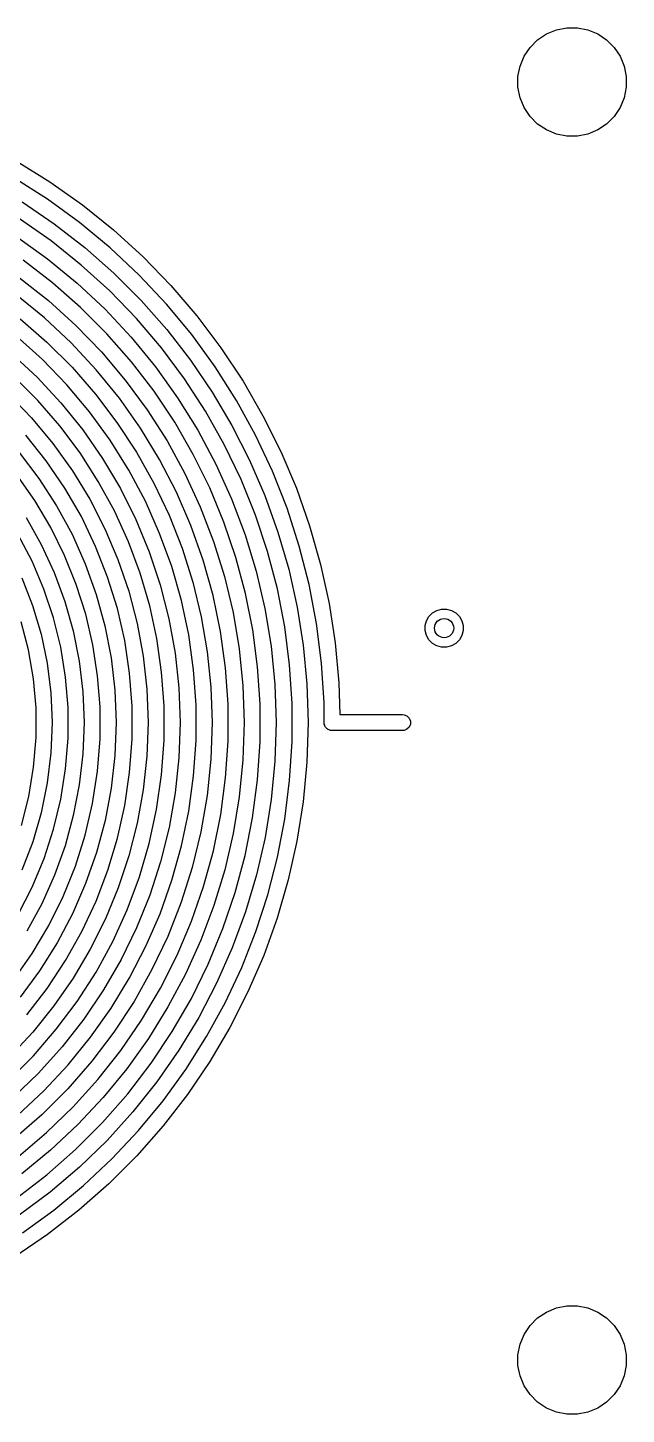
# Model space of a CAD drawing. Extents: x 25 to 275, y -107 to -24.
# Drawn here: x 55.49 to 64.85, y -75.8 to -54.15 of the extents above; entities that cross this region are included whole.
import ezdxf

# ---------------------------------------------------------------- set-up
doc = ezdxf.new("R2010")
doc.units = 0
doc.layers.add('BLACK', color=7, linetype='CONTINUOUS')

msp = doc.modelspace()

# ---------------------------------------------------------------- linework, layer by layer
at = {"layer": 'BLACK', "linetype": 'CONTINUOUS'}
for p, q in [((63.460766, -54.342941), (63.599313, -54.250367)), ((63.599313, -54.250367), (63.753258, -54.186601)), ((63.753258, -54.186601), (63.916685, -54.154093)), ((63.916685, -54.154093), (64.083315, -54.154093)), ((64.083315, -54.154093), (64.246742, -54.186601)), ((64.246742, -54.186601), (64.400687, -54.250367)), ((64.400687, -54.250367), (64.539234, -54.342941)), ((63.250367, -54.599313), (63.342941, -54.460766)), ((63.342941, -54.460766), (63.460766, -54.342941)), ((64.539234, -54.342941), (64.657059, -54.460766)), ((64.657059, -54.460766), (64.749633, -54.599313)), ((63.154093, -54.916685), (63.186601, -54.753258)), ((63.186601, -54.753258), (63.250367, -54.599313)), ((64.749633, -54.599313), (64.813399, -54.753258)), ((64.813399, -54.753258), (64.845907, -54.916685)), ((63.154093, -55.083315), (63.154093, -54.916685)), ((64.845907, -54.916685), (64.845907, -55.083315)), ((63.186601, -55.246742), (63.154093, -55.083315)), ((64.845907, -55.083315), (64.813399, -55.246742)), ((63.250367, -55.400687), (63.186601, -55.246742)), ((63.342941, -55.539234), (63.250367, -55.400687)), ((64.749633, -55.400687), (64.657059, -55.539234)), ((64.813399, -55.246742), (64.749633, -55.400687)), ((63.460766, -55.657059), (63.342941, -55.539234)), ((64.657059, -55.539234), (64.539234, -55.657059)), ((63.599313, -55.749633), (63.460766, -55.657059)), ((63.753258, -55.813399), (63.599313, -55.749633)), ((63.916685, -55.845907), (63.753258, -55.813399)), ((64.246742, -55.813399), (64.083315, -55.845907)), ((64.400687, -55.749633), (64.246742, -55.813399)), ((64.539234, -55.657059), (64.400687, -55.749633)), ((64.083315, -55.845907), (63.916685, -55.845907)), ((55.3125, -56.231493), (55.842695, -56.559776)), ((55.803314, -56.828547), (55.279266, -56.495976)), ((55.842695, -56.559776), (56.351676, -56.920076)), ((55.407333, -56.873344), (55.907433, -57.213211)), ((56.305445, -57.193367), (55.803314, -56.828547)), ((56.351676, -56.920076), (56.83751, -57.311025)), ((55.860169, -57.482885), (55.367019, -57.138885)), ((55.907433, -57.213211), (56.385206, -57.58381)), ((56.783679, -57.588996), (56.305445, -57.193367)), ((56.83751, -57.311025), (57.298356, -57.731142)), ((55.319578, -57.41284), (55.804948, -57.760651)), ((56.330265, -57.857775), (55.860169, -57.482885)), ((55.883256, -58.135857), (55.422259, -57.782121)), ((55.804948, -57.760651), (56.266531, -58.139462)), ((56.385206, -57.58381), (56.838766, -57.983677)), ((57.236127, -58.013873), (56.783679, -57.588996)), ((57.298356, -57.731142), (57.732465, -58.178832)), ((56.775376, -58.262013), (56.330265, -57.857775)), ((56.838766, -57.983677), (57.266323, -58.411234)), ((55.366175, -58.056271), (55.81854, -58.4135)), ((56.320131, -58.518987), (55.883256, -58.135857)), ((56.266531, -58.139462), (56.702349, -58.547651)), ((57.661004, -58.466321), (57.236127, -58.013873)), ((57.732465, -58.178832), (58.138191, -58.652396)), ((55.757291, -58.683972), (55.313431, -58.322865)), ((55.81854, -58.4135), (56.246035, -58.800146)), ((57.193674, -58.693939), (56.775376, -58.262013)), ((57.266323, -58.411234), (57.66619, -58.864794)), ((56.731013, -58.929869), (56.320131, -58.518987)), ((56.702349, -58.547651), (57.110538, -58.983469)), ((58.056633, -58.944555), (57.661004, -58.466321)), ((55.37759, -58.697346), (55.795744, -59.061958)), ((56.175474, -59.074526), (55.757291, -58.683972)), ((56.246035, -58.800146), (56.646749, -59.214482)), ((57.583438, -59.151779), (57.193674, -58.693939)), ((57.66619, -58.864794), (58.036789, -59.342567)), ((58.138191, -58.652396), (58.513994, -59.15004)), ((55.723769, -59.331746), (55.315038, -58.963723)), ((55.795744, -59.061958), (56.188042, -59.454256)), ((56.566028, -59.492709), (56.175474, -59.074526)), ((57.114143, -59.366744), (56.731013, -58.929869)), ((57.110538, -58.983469), (57.489349, -59.445052)), ((58.421453, -59.446686), (58.056633, -58.944555)), ((55.243313, -59.237409), (55.641689, -59.608311)), ((56.646749, -59.214482), (57.018895, -59.654657)), ((57.943067, -59.633649), (57.583438, -59.151779)), ((58.513994, -59.15004), (58.858448, -59.669874)), ((56.105833, -59.727385), (55.723769, -59.331746)), ((56.188042, -59.454256), (56.552654, -59.87241)), ((56.927135, -59.936569), (56.566028, -59.492709)), ((57.467879, -59.827741), (57.114143, -59.366744)), ((57.489349, -59.445052), (57.83716, -59.930422)), ((58.036789, -59.342567), (58.376656, -59.842667)), ((58.754024, -59.970734), (58.421453, -59.446686)), ((55.651163, -59.971339), (55.278661, -59.598837)), ((55.641689, -59.608311), (56.012591, -60.006687)), ((56.459367, -60.148711), (56.105833, -59.727385)), ((57.018895, -59.654657), (57.360808, -60.118706)), ((58.271084, -60.137572), (57.943067, -59.633649)), ((58.858448, -59.669874), (59.170248, -60.209928)), ((55.195279, -59.870688), (55.556502, -60.245353)), ((56.552654, -59.87241), (56.88788, -60.314472)), ((57.25711, -60.404036), (56.927135, -59.936569)), ((57.790706, -60.310887), (57.467879, -59.827741)), ((57.83716, -59.930422), (58.152482, -60.4375)), ((58.376656, -59.842667), (58.684452, -60.363121)), ((55.996143, -60.369466), (55.651163, -59.971339)), ((56.012591, -60.006687), (56.354127, -60.430508)), ((56.78265, -60.593672), (56.459367, -60.148711)), ((57.360808, -60.118706), (57.670964, -60.604556)), ((58.566141, -60.661475), (58.271084, -60.137572)), ((59.053033, -60.514631), (58.754024, -59.970734)), ((55.556502, -60.245353), (55.889412, -60.645387)), ((56.311841, -60.791189), (55.996143, -60.369466)), ((56.88788, -60.314472), (57.192158, -60.77838)), ((58.081244, -60.814113), (57.790706, -60.310887)), ((58.684452, -60.363121), (58.95896, -60.901874)), ((59.170248, -60.209928), (59.448211, -60.768152)), ((55.785481, -60.914629), (55.464702, -60.512386)), ((56.354127, -60.430508), (56.664558, -60.877614)), ((57.074107, -61.0601), (56.78265, -60.593672)), ((57.554414, -60.892933), (57.25711, -60.404036)), ((58.152482, -60.4375), (58.433964, -60.964116)), ((59.317301, -61.076228), (59.053033, -60.514631)), ((55.361116, -60.784894), (55.668782, -61.188514)), ((55.889412, -60.645387), (56.192234, -61.068655)), ((56.596649, -61.234359), (56.311841, -60.791189)), ((57.192158, -60.77838), (57.464067, -61.261972)), ((57.670964, -60.604556), (57.947975, -61.110038)), ((58.827025, -61.203206), (58.566141, -60.661475)), ((59.448211, -60.768152), (59.691281, -61.342428)), ((56.075302, -61.33972), (55.785481, -60.914629)), ((56.664558, -60.877614), (56.942302, -61.345726)), ((57.817662, -61.400978), (57.554414, -60.892933)), ((58.338247, -61.335263), (58.081244, -60.814113)), ((58.433964, -60.964116), (58.680401, -61.508014)), ((58.95896, -60.901874), (59.199099, -61.456801)), ((55.604885, -61.532212), (55.323716, -61.132475)), ((55.668782, -61.188514), (55.944649, -61.614501)), ((56.192234, -61.068655), (56.463352, -61.512898)), ((56.849116, -61.696718), (56.596649, -61.234359)), ((57.332317, -61.545723), (57.074107, -61.0601)), ((57.947975, -61.110038), (58.190605, -61.632893)), ((59.052664, -61.760538), (58.827025, -61.203206)), ((59.545784, -61.653312), (59.317301, -61.076228)), ((56.332547, -61.78528), (56.075302, -61.33972)), ((56.942302, -61.345726), (57.185944, -61.832461)), ((57.464067, -61.261972), (57.702342, -61.762991)), ((58.045626, -61.925804), (57.817662, -61.400978)), ((58.560614, -61.872106), (58.338247, -61.335263)), ((59.199099, -61.456801), (59.403919, -62.025711)), ((59.691281, -61.342428), (59.898538, -61.930579)), ((55.854629, -61.952299), (55.604885, -61.532212)), ((55.944649, -61.614501), (56.187097, -62.060356)), ((56.463352, -61.512898), (56.701319, -61.975746)), ((57.556023, -62.048175), (57.332317, -61.545723)), ((58.190605, -61.632893), (58.397771, -62.170786)), ((58.680401, -61.508014), (58.890737, -62.066865)), ((59.737582, -62.243603), (59.545784, -61.653312)), ((55.472421, -61.799696), (55.707415, -62.219308)), ((56.555775, -62.248818), (56.332547, -61.78528)), ((57.067956, -62.17591), (56.849116, -61.696718)), ((57.185944, -61.832461), (57.394242, -62.335336)), ((57.702342, -61.762991), (57.90587, -62.279103)), ((58.747395, -62.422343), (58.560614, -61.872106)), ((59.242131, -62.331183), (59.052664, -61.760538)), ((55.56208, -62.479387), (55.342029, -62.060115)), ((56.071483, -62.390272), (55.854629, -61.952299)), ((56.187097, -62.060356), (56.394704, -62.523462)), ((56.701319, -61.975746), (56.904865, -62.45473)), ((57.744135, -62.565008), (57.556023, -62.048175)), ((58.237244, -62.464963), (58.045626, -61.925804)), ((58.890737, -62.066865), (59.064073, -62.638276)), ((59.403919, -62.025711), (59.572613, -62.60636)), ((59.898538, -61.930579), (60.069194, -62.530374)), ((55.707415, -62.219308), (55.908762, -62.656064)), ((56.743739, -62.727742), (56.555775, -62.248818)), ((57.252053, -62.669493), (57.067956, -62.17591)), ((57.90587, -62.279103), (58.073703, -62.807901)), ((58.397771, -62.170786), (58.568547, -62.721315)), ((59.891936, -62.844772), (59.737582, -62.243603)), ((55.74768, -62.915005), (55.56208, -62.479387)), ((56.254174, -62.84356), (56.071483, -62.390272)), ((56.394704, -62.523462), (56.566251, -63.001101)), ((56.904865, -62.45473), (57.072904, -62.947294)), ((57.394242, -62.335336), (57.566134, -62.851789)), ((58.39162, -63.015941), (58.237244, -62.464963)), ((58.897788, -62.983619), (58.747395, -62.422343)), ((59.394647, -62.912794), (59.242131, -62.331183)), ((60.069194, -62.530374), (60.202603, -63.139536)), ((55.401225, -62.740463), (55.570222, -63.173565)), ((55.908762, -62.656064), (56.075221, -63.107271)), ((56.895387, -63.219374), (56.743739, -62.727742)), ((57.400469, -63.174952), (57.252053, -62.669493)), ((57.895736, -63.093704), (57.744135, -62.565008)), ((58.568547, -62.721315), (58.70217, -63.282021)), ((59.064073, -62.638276), (59.199666, -63.219801)), ((59.572613, -62.60636), (59.704515, -63.196455)), ((55.897625, -63.364146), (55.74768, -62.915005)), ((56.401631, -63.309502), (56.254174, -62.84356)), ((57.072904, -62.947294), (57.204541, -63.45081)), ((57.566134, -62.851789), (57.700745, -63.37919)), ((58.073703, -62.807901), (58.205058, -63.34692)), ((59.509586, -63.502982), (59.394647, -62.912794)), ((60.008237, -63.454447), (59.891936, -62.844772)), ((55.570222, -63.173565), (55.702876, -63.619144)), ((56.075221, -63.107271), (56.205766, -63.570147)), ((56.566251, -63.001101), (56.700732, -63.490471)), ((57.512447, -63.68971), (57.400469, -63.174952)), ((58.010088, -63.631687), (57.895736, -63.093704)), ((58.508037, -63.576171), (58.39162, -63.015941)), ((59.01115, -63.553528), (58.897788, -62.983619)), ((60.202603, -63.139536), (60.298258, -63.755756)), ((56.010943, -63.823895), (55.897625, -63.364146)), ((56.512987, -63.785365), (56.401631, -63.309502)), ((57.009872, -63.720963), (56.895387, -63.219374)), ((57.700745, -63.37919), (57.797388, -63.914849)), ((58.205058, -63.34692), (58.299323, -63.893646)), ((58.70217, -63.282021), (58.798043, -63.8504)), ((59.199666, -63.219801), (59.296934, -63.808948)), ((59.704515, -63.196455), (59.799104, -63.793668)), ((61.702567, -63.485842), (61.722836, -63.410195)), ((61.722836, -63.410195), (61.761994, -63.342372)), ((61.761994, -63.342372), (61.817372, -63.286994)), ((61.817372, -63.286994), (61.885195, -63.247836)), ((61.885195, -63.247836), (61.960842, -63.227567)), ((61.960842, -63.227567), (62.039158, -63.227567)), ((62.039158, -63.227567), (62.114805, -63.247836)), ((62.114805, -63.247836), (62.182628, -63.286994)), ((62.182628, -63.286994), (62.238006, -63.342372)), ((62.238006, -63.342372), (62.277164, -63.410195)), ((62.277164, -63.410195), (62.297433, -63.485842)), ((55.509098, -63.866578), (55.394031, -63.424658)), ((55.702876, -63.619144), (55.798282, -64.074155)), ((56.205766, -63.570147), (56.299591, -64.041839)), ((56.700732, -63.490471), (56.797358, -63.988698)), ((57.204541, -63.45081), (57.299071, -63.962592)), ((58.585952, -64.143038), (58.508037, -63.576171)), ((59.086996, -64.129632), (59.01115, -63.553528)), ((59.586476, -64.099321), (59.509586, -63.502982)), ((60.086028, -64.070222), (60.008237, -63.454447)), ((61.702567, -63.564158), (61.702567, -63.485842)), ((61.722836, -63.639805), (61.702567, -63.564158)), ((62.297433, -63.564158), (62.277164, -63.639805)), ((62.297433, -63.485842), (62.297433, -63.564158)), ((56.086899, -64.291272), (56.010943, -63.823895)), ((56.587589, -64.268356), (56.512987, -63.785365)), ((57.086552, -64.229706), (57.009872, -63.720963)), ((57.587419, -64.211146), (57.512447, -63.68971)), ((58.086634, -64.176337), (58.010088, -63.631687)), ((59.296934, -63.808948), (59.355463, -64.403196)), ((59.799104, -63.793668), (59.856007, -64.395641)), ((60.298258, -63.755756), (60.355796, -64.376696)), ((61.761994, -63.707628), (61.722836, -63.639805)), ((61.817372, -63.763006), (61.761994, -63.707628)), ((61.885195, -63.802164), (61.817372, -63.763006)), ((61.960842, -63.822433), (61.885195, -63.802164)), ((62.039158, -63.822433), (61.960842, -63.822433)), ((62.114805, -63.802164), (62.039158, -63.822433)), ((62.182628, -63.763006), (62.114805, -63.802164)), ((62.238006, -63.707628), (62.182628, -63.763006)), ((62.277164, -63.639805), (62.238006, -63.707628)), ((55.586273, -64.316664), (55.509098, -63.866578)), ((56.299591, -64.041839), (56.356119, -64.519438)), ((56.797358, -63.988698), (56.855561, -64.492861)), ((57.299071, -63.962592), (57.355993, -64.479908)), ((57.797388, -63.914849), (57.855572, -64.456039)), ((58.299323, -63.893646), (58.356059, -64.44553)), ((58.798043, -63.8504), (58.855739, -64.423914)), ((55.798282, -64.074155), (55.855788, -64.535491)), ((56.625, -64.755641), (56.587589, -64.268356)), ((57.125, -64.742756), (57.086552, -64.229706)), ((57.625, -64.736601), (57.587419, -64.211146)), ((58.125, -64.724999), (58.086634, -64.176337)), ((58.625, -64.713901), (58.585952, -64.143038)), ((59.125, -64.709463), (59.086996, -64.129632)), ((59.625, -64.699362), (59.586476, -64.099321)), ((60.125, -64.689666), (60.086028, -64.070222)), ((55.625, -64.771673), (55.586273, -64.316664)), ((56.125, -64.763246), (56.086899, -64.291272)), ((57.355993, -64.479908), (57.375, -65)), ((57.855572, -64.456039), (57.875, -65)), ((58.356059, -64.44553), (58.375, -65)), ((58.855739, -64.423914), (58.875, -65)), ((59.355463, -64.403196), (59.375, -65)), ((59.856007, -64.395641), (59.875, -65)), ((60.355796, -64.376696), (60.371149, -64.875)), ((55.855788, -64.535491), (55.875, -65)), ((56.356119, -64.519438), (56.375, -65)), ((56.855561, -64.492861), (56.875, -65)), ((59.625, -65), (59.625, -64.699362)), ((60.125, -65), (60.125, -64.689666)), ((55.625, -65), (55.625, -64.771673)), ((56.125, -65), (56.125, -64.763246)), ((56.625, -65), (56.625, -64.755641)), ((57.125, -65), (57.125, -64.742756)), ((57.625, -65), (57.625, -64.736601)), ((58.125, -65), (58.125, -64.724999)), ((58.625, -65), (58.625, -64.713901)), ((59.125, -65), (59.125, -64.709463)), ((60.371149, -64.875), (61.35, -64.875)), ((61.35, -64.875), (61.374386, -64.877402)), ((61.374386, -64.877402), (61.419446, -64.896066)), ((61.419446, -64.896066), (61.453934, -64.930554)), ((55.625, -65.232652), (55.625, -65)), ((55.875, -65), (55.855949, -65.472741)), ((56.125, -65.240652), (56.125, -65)), ((56.375, -65), (56.356294, -65.488001)), ((56.625, -65.253942), (56.625, -65)), ((56.875, -65), (56.855776, -65.513769)), ((57.125, -65.260393), (57.125, -65)), ((57.375, -65), (57.356209, -65.526126)), ((57.625, -65.272328), (57.625, -65)), ((57.875, -65), (57.855817, -65.549332)), ((58.125, -65.277558), (58.125, -65)), ((58.375, -65), (58.355476, -65.57153)), ((58.625, -65.288365), (58.625, -65)), ((58.875, -65), (58.855998, -65.580453)), ((59.125, -65.298722), (59.125, -65)), ((59.375, -65), (59.355738, -65.600658)), ((59.625, -65.302478), (59.625, -65)), ((59.875, -65), (59.855514, -65.620056)), ((60.127402, -65.010523), (60.125, -65)), ((60.127402, -65.024386), (60.127402, -65.010523)), ((60.134449, -65.041401), (60.127402, -65.024386)), ((60.137379, -65.054235), (60.134449, -65.041401)), ((60.142344, -65.060461), (60.137379, -65.054235)), ((60.146066, -65.069446), (60.142344, -65.060461)), ((60.163066, -65.086446), (60.146066, -65.069446)), ((60.172064, -65.097729), (60.163066, -65.086446)), ((60.176471, -65.099851), (60.172064, -65.097729)), ((60.180554, -65.103934), (60.176471, -65.099851)), ((60.211968, -65.116945), (60.180554, -65.103934)), ((60.222185, -65.121866), (60.211968, -65.116945)), ((60.223847, -65.121866), (60.222185, -65.121866)), ((60.225614, -65.122598), (60.223847, -65.121866)), ((60.25, -65.125), (60.225614, -65.122598)), ((61.35, -65.125), (60.25, -65.125)), ((61.374386, -65.122598), (61.35, -65.125)), ((61.419446, -65.103934), (61.374386, -65.122598)), ((61.453934, -65.069446), (61.419446, -65.103934)), ((61.453934, -64.930554), (61.472598, -64.975614)), ((61.472598, -65.024386), (61.453934, -65.069446)), ((61.472598, -64.975614), (61.472598, -65.024386)), ((55.586575, -65.696366), (55.625, -65.232652)), ((56.087238, -65.720472), (56.125, -65.240652)), ((56.586122, -65.760336), (56.625, -65.253942)), ((57.086985, -65.77979), (57.125, -65.260393)), ((57.586145, -65.815595), (57.625, -65.272328)), ((58.087117, -65.831381), (58.125, -65.277558)), ((58.586478, -65.863808), (58.625, -65.288365)), ((59.085925, -65.894886), (59.125, -65.298722)), ((59.587015, -65.90624), (59.625, -65.302478)), ((55.855949, -65.472741), (55.79892, -65.942416)), ((56.356294, -65.488001), (56.300288, -65.973139)), ((56.855776, -65.513769), (56.798212, -66.024666)), ((57.356209, -65.526126), (57.299933, -66.049572)), ((57.855817, -65.549332), (57.798361, -66.095988)), ((58.355476, -65.57153), (58.296995, -66.140396)), ((55.509989, -66.155323), (55.586575, -65.696366)), ((56.011945, -66.19585), (56.087238, -65.720472)), ((56.508594, -66.262267), (56.586122, -65.760336)), ((57.011158, -66.295027), (57.086985, -65.77979)), ((58.855998, -65.580453), (58.799073, -66.15842)), ((59.355738, -65.600658), (59.298031, -66.198848)), ((59.855514, -65.620056), (59.797133, -66.237666)), ((55.79892, -65.942416), (55.704283, -66.40598)), ((56.300288, -65.973139), (56.207308, -66.452566)), ((57.508633, -66.354706), (57.586145, -65.815595)), ((58.011529, -66.381327), (58.087117, -65.831381)), ((58.509608, -66.435392), (58.586478, -65.863808)), ((59.007943, -66.487217), (59.085925, -65.894886)), ((59.511194, -66.506425), (59.587015, -65.90624)), ((55.395764, -66.606388), (55.509989, -66.155323)), ((55.899587, -66.663856), (56.011945, -66.19585)), ((56.798212, -66.024666), (56.702629, -66.529831)), ((57.299933, -66.049572), (57.206458, -66.567669)), ((57.798361, -66.095988), (57.702912, -66.637305)), ((58.296995, -66.140396), (58.199829, -66.703944)), ((58.799073, -66.15842), (58.704469, -66.731427)), ((59.298031, -66.198848), (59.202117, -66.792112)), ((55.704283, -66.40598), (55.572652, -66.860424)), ((56.392871, -66.756792), (56.508594, -66.262267)), ((56.897924, -66.803354), (57.011158, -66.295027)), ((57.392858, -66.886914), (57.508633, -66.354706)), ((57.898587, -66.924833), (58.011529, -66.381327)), ((58.394731, -67.000566), (58.509608, -66.435392)), ((59.797133, -66.237666), (59.700087, -66.85039)), ((56.207308, -66.452566), (56.077902, -66.923469)), ((56.702629, -66.529831), (56.569563, -67.026442)), ((57.206458, -66.567669), (57.076261, -67.077778)), ((57.702912, -66.637305), (57.569936, -67.170644)), ((58.891388, -67.073181), (59.007943, -66.487217)), ((59.397836, -67.100665), (59.511194, -66.506425)), ((55.572652, -66.860424), (55.404879, -67.302804)), ((55.750856, -67.121603), (55.899587, -66.663856)), ((56.239631, -67.241006), (56.392871, -66.756792)), ((56.747886, -67.302059), (56.897924, -66.803354)), ((58.199829, -66.703944), (58.064432, -67.259548)), ((58.704469, -66.731427), (58.572592, -67.297019)), ((59.202117, -66.792112), (59.068389, -67.378012)), ((59.700087, -66.85039), (59.564759, -67.455813)), ((56.077902, -66.923469), (55.912828, -67.383084)), ((56.569563, -67.026442), (56.399757, -67.51172)), ((57.076261, -67.077778), (56.910004, -67.577298)), ((57.239411, -67.409507), (57.392858, -66.886914)), ((57.748818, -67.459364), (57.898587, -66.924833)), ((58.242362, -67.556805), (58.394731, -67.000566)), ((58.736758, -67.650267), (58.891388, -67.073181)), ((55.566669, -67.566269), (55.750856, -67.121603)), ((56.049776, -67.71207), (56.239631, -67.241006)), ((56.561845, -67.788482), (56.747886, -67.302059)), ((57.569936, -67.170644), (57.400079, -67.693409)), ((58.064432, -67.259548), (57.891435, -67.804617)), ((58.572592, -67.297019), (58.404005, -67.852775)), ((59.24739, -67.686615), (59.397836, -67.100665)), ((55.912828, -67.383084), (55.713055, -67.828714)), ((56.399757, -67.51172), (56.194161, -67.982951)), ((57.049073, -67.919822), (57.239411, -67.409507)), ((57.562921, -67.982429), (57.748818, -67.459364)), ((59.068389, -67.378012), (58.897398, -67.95414)), ((59.564759, -67.455813), (59.391683, -68.051543)), ((55.348161, -67.995114), (55.566669, -67.566269)), ((55.824418, -68.167218), (56.049776, -67.71207)), ((56.910004, -67.577298), (56.708536, -68.063686)), ((57.400079, -67.693409), (57.19417, -68.203051)), ((58.05318, -68.101624), (58.242362, -67.556805)), ((58.544716, -68.216003), (58.736758, -67.650267)), ((59.060448, -68.261962), (59.24739, -67.686615)), ((55.713055, -67.828714), (55.479756, -68.257744)), ((56.340793, -68.260027), (56.561845, -67.788482)), ((56.822815, -68.415258), (57.049073, -67.919822)), ((57.891435, -67.804617), (57.681645, -68.336609)), ((58.404005, -67.852775), (58.199431, -68.396315)), ((58.897398, -67.95414), (58.689845, -68.518128)), ((55.564879, -68.603779), (55.824418, -68.167218)), ((56.194161, -67.982951), (55.953925, -68.4375)), ((56.708536, -68.063686), (56.472883, -68.534461)), ((57.341762, -68.491588), (57.562921, -67.982429)), ((57.82803, -68.632591), (58.05318, -68.101624)), ((59.391683, -68.051543), (59.181543, -68.63523)), ((56.085911, -68.714178), (56.340793, -68.260027)), ((57.19417, -68.203051), (56.953212, -68.697089)), ((57.681645, -68.336609), (57.436039, -68.853045)), ((58.316085, -68.767969), (58.544716, -68.216003)), ((58.837749, -68.824436), (59.060448, -68.261962)), ((55.272684, -69.019193), (55.564879, -68.603779)), ((55.953925, -68.4375), (55.680392, -68.872825)), ((56.472883, -68.534461), (56.204245, -68.987226)), ((56.56179, -68.89329), (56.822815, -68.415258)), ((57.086372, -68.984468), (57.341762, -68.491588)), ((58.199431, -68.396315), (57.959746, -68.925312)), ((58.689845, -68.518128), (58.446583, -69.06766)), ((55.798558, -69.148513), (56.085911, -68.714178)), ((56.953212, -68.697089), (56.678379, -69.173114)), ((57.567919, -69.147334), (57.82803, -68.632591)), ((58.051842, -69.303799), (58.316085, -68.767969)), ((59.181543, -68.63523), (58.935167, -69.204571)), ((55.680392, -68.872825), (55.375091, -69.286492)), ((56.204245, -68.987226), (55.903992, -69.419673)), ((56.267327, -69.351483), (56.56179, -68.89329)), ((56.797942, -69.458771), (57.086372, -68.984468)), ((57.436039, -68.853045), (57.155763, -69.351516)), ((57.959746, -68.925312), (57.685975, -69.4375)), ((58.580172, -69.371816), (58.837749, -68.824436)), ((55.480267, -69.560713), (55.798558, -69.148513)), ((56.678379, -69.173114), (56.371009, -69.628809)), ((57.274008, -69.643553), (57.567919, -69.147334)), ((58.446583, -69.06766), (58.168613, -69.600477)), ((58.935167, -69.204571), (58.653528, -69.757318)), ((55.903992, -69.419673), (55.573653, -69.829598)), ((55.940927, -69.787502), (56.267327, -69.351483)), ((56.477818, -69.912284), (56.797942, -69.458771)), ((57.155763, -69.351516), (56.842123, -69.829698)), ((57.685975, -69.4375), (57.379293, -69.930686)), ((57.753121, -69.8212), (58.051842, -69.303799)), ((58.288732, -69.901943), (58.580172, -69.371816)), ((56.371009, -69.628809), (56.0326, -70.061952)), ((56.947609, -70.119034), (57.274008, -69.643553)), ((58.168613, -69.600477), (57.857076, -70.11439)), ((55.573653, -69.829598), (55.214913, -70.214913)), ((55.584254, -70.199125), (55.940927, -69.787502)), ((56.842123, -69.829698), (56.496582, -70.285362)), ((57.421199, -70.317956), (57.753121, -69.8212)), ((57.964581, -70.412724), (58.288732, -69.901943)), ((58.653528, -69.757318), (58.337738, -70.29129)), ((56.0326, -70.061952), (55.664801, -70.470435)), ((56.12749, -70.342894), (56.477818, -69.912284)), ((56.59018, -70.571652), (56.947609, -70.119034)), ((57.379293, -69.930686), (57.041011, -70.402758)), ((57.857076, -70.11439), (57.513253, -70.607286)), ((55.199125, -70.584254), (55.584254, -70.199125)), ((56.496582, -70.285362), (56.120751, -70.716383)), ((57.057499, -70.79194), (57.421199, -70.317956)), ((58.337738, -70.29129), (57.989043, -70.804379)), ((55.664801, -70.470435), (55.269404, -70.852266)), ((55.748594, -70.748594), (56.12749, -70.342894)), ((57.041011, -70.402758), (56.672578, -70.851694)), ((57.608997, -70.902143), (57.964581, -70.412724)), ((55.342894, -71.12749), (55.748594, -70.748594)), ((56.120751, -70.716383), (55.716383, -71.120751)), ((56.203318, -70.999385), (56.59018, -70.571652)), ((57.513253, -70.607286), (57.138556, -71.077141)), ((56.672578, -70.851694), (56.275573, -71.275573)), ((56.663577, -71.241121), (57.057499, -70.79194)), ((57.223384, -71.368269), (57.608997, -70.902143)), ((57.989043, -70.804379), (57.608818, -71.294562)), ((55.716383, -71.120751), (55.285362, -71.496582)), ((55.788751, -71.400323), (56.203318, -70.999385)), ((57.138556, -71.077141), (56.734525, -71.522024)), ((55.348329, -71.772677), (55.788751, -71.400323)), ((56.275573, -71.275573), (55.851694, -71.672578)), ((56.241121, -71.663577), (56.663577, -71.241121)), ((56.809263, -71.809263), (57.223384, -71.368269)), ((57.608818, -71.294562), (57.198565, -71.759903)), ((56.734525, -71.522024), (56.302821, -71.940106)), ((55.851694, -71.672578), (55.402758, -72.041011)), ((55.79194, -72.057499), (56.241121, -71.663577)), ((56.368269, -72.223384), (56.809263, -71.809263)), ((57.198565, -71.759903), (56.759903, -72.198565)), ((55.317956, -72.421199), (55.79194, -72.057499)), ((56.302821, -71.940106), (55.845217, -72.32967)), ((55.902143, -72.608997), (56.368269, -72.223384)), ((56.759903, -72.198565), (56.294562, -72.608818)), ((55.845217, -72.32967), (55.363594, -72.689115)), ((55.412724, -72.964581), (55.902143, -72.608997)), ((56.294562, -72.608818), (55.804379, -72.989043)), ((55.804379, -72.989043), (55.29129, -73.337738)), ((63.460766, -74.292941), (63.599313, -74.200367)), ((63.599313, -74.200367), (63.753258, -74.136601)), ((63.753258, -74.136601), (63.916685, -74.104093)), ((63.916685, -74.104093), (64.083315, -74.104093)), ((64.083315, -74.104093), (64.246742, -74.136601)), ((64.246742, -74.136601), (64.400687, -74.200367)), ((64.400687, -74.200367), (64.539234, -74.292941)), ((63.250367, -74.549313), (63.342941, -74.410766)), ((63.342941, -74.410766), (63.460766, -74.292941)), ((64.539234, -74.292941), (64.657059, -74.410766)), ((64.657059, -74.410766), (64.749633, -74.549313)), ((63.186601, -74.703258), (63.250367, -74.549313)), ((64.749633, -74.549313), (64.813399, -74.703258)), ((63.154093, -74.866685), (63.186601, -74.703258)), ((63.154093, -75.033315), (63.154093, -74.866685)), ((64.813399, -74.703258), (64.845907, -74.866685)), ((64.845907, -74.866685), (64.845907, -75.033315)), ((63.186601, -75.196742), (63.154093, -75.033315)), ((64.845907, -75.033315), (64.813399, -75.196742)), ((63.250367, -75.350687), (63.186601, -75.196742)), ((64.813399, -75.196742), (64.749633, -75.350687)), ((63.342941, -75.489234), (63.250367, -75.350687)), ((63.460766, -75.607059), (63.342941, -75.489234)), ((64.657059, -75.489234), (64.539234, -75.607059)), ((64.749633, -75.350687), (64.657059, -75.489234)), ((63.599313, -75.699633), (63.460766, -75.607059)), ((63.753258, -75.763399), (63.599313, -75.699633)), ((64.400687, -75.699633), (64.246742, -75.763399)), ((64.539234, -75.607059), (64.400687, -75.699633)), ((63.916685, -75.795907), (63.753258, -75.763399)), ((64.083315, -75.795907), (63.916685, -75.795907)), ((64.246742, -75.763399), (64.083315, -75.795907))]:
    msp.add_line(p, q, dxfattribs=at)
at = {"layer": 'BLACK'}
msp.add_circle((62, -63.525), 0.15, dxfattribs=at)

doc.saveas('drawing.dxf')
